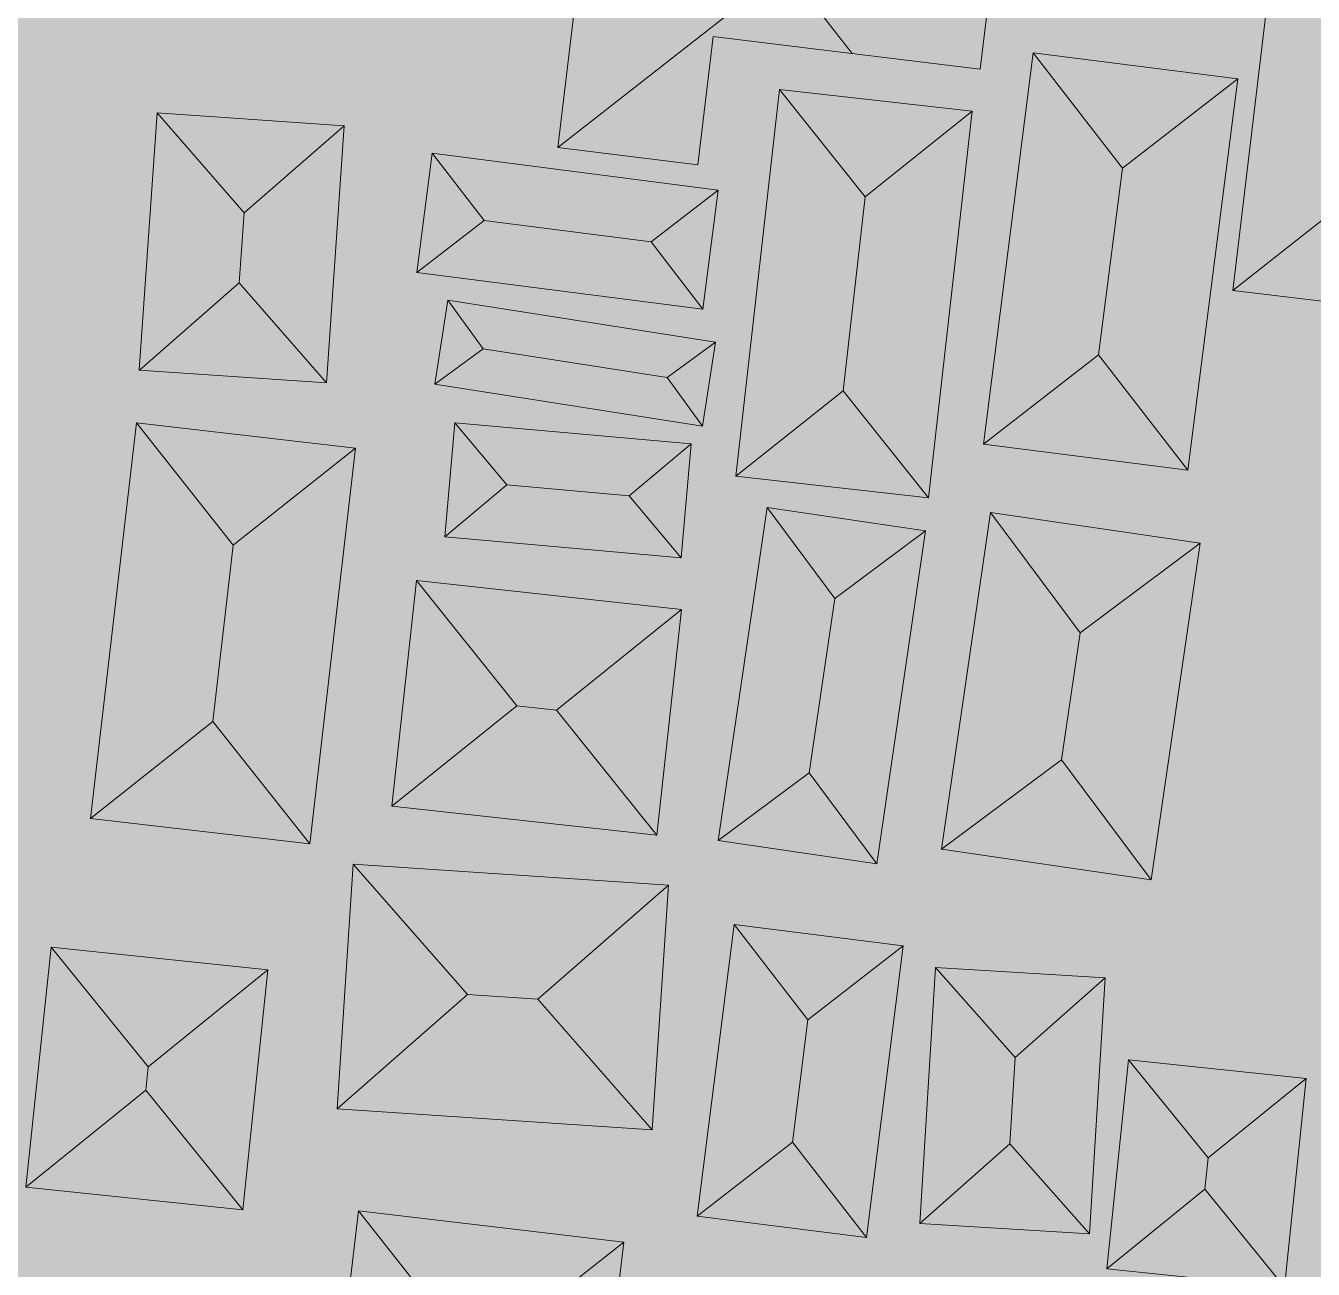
# Model space of a CAD drawing. Header units: metres. Extents: x 305909 to 307171, y 9156037 to 9156671.
# Drawn here: x 306448.5 to 306500.4, y 9156451.4 to 9156501.5 of the extents above; entities that cross this region are included whole.
import ezdxf

# ---------------------------------------------------------------- set-up
doc = ezdxf.new("R2010")
doc.units = ezdxf.units.M
doc.layers.add('B-BANGUNAN_PERMUKIMAN', color=7, linetype='Continuous', lineweight=13, true_color=0xf0cd8c)
doc.layers.add('B-BAYANGAN', color=7, linetype='Continuous', lineweight=0, true_color=0x76786c)
doc.layers.add('G-PERKERASAN', color=7, linetype='Continuous')

msp = doc.modelspace()

# ---------------------------------------------------------------- hatches: boundary and pattern name
at = {"layer": 'B-BANGUNAN_PERMUKIMAN', "true_color": 0xe89064}
h = msp.add_hatch(color=33, dxfattribs=at)
h.dxf.hatch_style = 1
h.paths.add_polyline_path([(306479.75, 9156509.103), (306479.108, 9156503.836), (306469.906, 9156496.632), (306470.535, 9156501.795), (306472.546, 9156518.305), (306479.75, 9156509.103)])
at = {"layer": 'B-BANGUNAN_PERMUKIMAN', "true_color": 0xb5714e}
h = msp.add_hatch(color=35, dxfattribs=at)
h.dxf.hatch_style = 1
h.paths.add_polyline_path([(306486.941, 9156499.797), (306481.778, 9156500.425), (306479.108, 9156503.836), (306479.75, 9156509.103), (306486.774, 9156514.602), (306488.715, 9156514.366), (306486.941, 9156499.797)])
at = {"layer": 'B-BANGUNAN_PERMUKIMAN', "true_color": 0xee9467}
h = msp.add_hatch(color=21, dxfattribs=at)
h.dxf.hatch_style = 1
h.paths.add_polyline_path([(306499.026, 9156506.856), (306502.687, 9156502.204), (306501.773, 9156494.536), (306497.121, 9156490.875), (306499.026, 9156506.856)])
at = {"layer": 'B-BANGUNAN_PERMUKIMAN', "true_color": 0xbc7551}
h = msp.add_hatch(color=23, dxfattribs=at)
h.dxf.hatch_style = 1
h.paths.add_polyline_path([(306479.108, 9156503.836), (306481.778, 9156500.425), (306479.984, 9156500.644), (306476.179, 9156501.107), (306475.55, 9156495.944), (306469.906, 9156496.632), (306469.906, 9156496.632), (306479.108, 9156503.836)])
at = {"layer": 'B-BANGUNAN_PERMUKIMAN', "true_color": 0xee9467}
h = msp.add_hatch(color=21, dxfattribs=at)
h.dxf.hatch_style = 1
h.paths.add_polyline_path([(306492.673, 9156495.808), (306491.713, 9156488.279), (306487.067, 9156484.684), (306487.067, 9156484.684), (306489.078, 9156500.453), (306492.673, 9156495.808)])
at = {"layer": 'B-BANGUNAN_PERMUKIMAN', "true_color": 0xe89065}
h = msp.add_hatch(color=33, dxfattribs=at)
h.dxf.hatch_style = 1
h.paths.add_polyline_path([(306497.318, 9156499.402), (306492.673, 9156495.808), (306489.078, 9156500.453), (306497.318, 9156499.402)])
at = {"layer": 'B-BANGUNAN_PERMUKIMAN', "true_color": 0xb97350}
h = msp.add_hatch(color=23, dxfattribs=at)
h.dxf.hatch_style = 1
h.paths.add_polyline_path([(306495.307, 9156483.633), (306491.713, 9156488.279), (306492.673, 9156495.808), (306497.318, 9156499.402), (306495.307, 9156483.633)])
at = {"layer": 'B-BANGUNAN_PERMUKIMAN', "true_color": 0xee9467}
h = msp.add_hatch(color=21, dxfattribs=at)
h.dxf.hatch_style = 1
h.paths.add_polyline_path([(306478.85, 9156498.974), (306482.296, 9156494.653), (306481.414, 9156486.833), (306477.092, 9156483.388), (306478.85, 9156498.974)])
at = {"layer": 'B-BANGUNAN_PERMUKIMAN', "true_color": 0xe99165}
h = msp.add_hatch(color=33, dxfattribs=at)
h.dxf.hatch_style = 1
h.paths.add_polyline_path([(306484.32, 9156498.358), (306486.617, 9156498.098), (306486.617, 9156498.098), (306482.296, 9156494.653), (306478.85, 9156498.974), (306484.32, 9156498.358)])
at = {"layer": 'B-BANGUNAN_PERMUKIMAN', "true_color": 0xed9367}
h = msp.add_hatch(color=21, dxfattribs=at)
h.dxf.hatch_style = 1
h.paths.add_polyline_path([(306453.755, 9156498.028), (306453.755, 9156498.028), (306457.265, 9156493.998), (306457.071, 9156491.176), (306453.041, 9156487.666), (306453.755, 9156498.028)])
at = {"layer": 'B-BANGUNAN_PERMUKIMAN', "true_color": 0xea9165}
h = msp.add_hatch(color=33, dxfattribs=at)
h.dxf.hatch_style = 1
h.paths.add_polyline_path([(306457.265, 9156493.998), (306453.755, 9156498.028), (306461.295, 9156497.509), (306457.265, 9156493.998)])
at = {"layer": 'B-BANGUNAN_PERMUKIMAN', "true_color": 0xb97350}
h = msp.add_hatch(color=23, dxfattribs=at)
h.dxf.hatch_style = 1
h.paths.add_polyline_path([(306481.414, 9156486.833), (306482.296, 9156494.653), (306486.617, 9156498.098), (306484.859, 9156482.512), (306481.414, 9156486.833)])
at = {"layer": 'B-BANGUNAN_PERMUKIMAN', "true_color": 0xba7450}
h = msp.add_hatch(color=23, dxfattribs=at)
h.dxf.hatch_style = 1
h.paths.add_polyline_path([(306457.071, 9156491.176), (306457.265, 9156493.998), (306461.295, 9156497.509), (306460.581, 9156487.146), (306457.071, 9156491.176)])
at = {"layer": 'B-BANGUNAN_PERMUKIMAN', "true_color": 0xee9467}
h = msp.add_hatch(color=21, dxfattribs=at)
h.dxf.hatch_style = 1
h.paths.add_polyline_path([(306464.842, 9156496.405), (306464.842, 9156496.405), (306466.935, 9156493.695), (306464.225, 9156491.602), (306464.842, 9156496.405)])
at = {"layer": 'B-BANGUNAN_PERMUKIMAN', "true_color": 0xe89064}
h = msp.add_hatch(color=33, dxfattribs=at)
h.dxf.hatch_style = 1
h.paths.add_polyline_path([(306476.378, 9156494.923), (306476.378, 9156494.923), (306473.668, 9156492.83), (306466.935, 9156493.695), (306464.842, 9156496.405), (306474.616, 9156495.15), (306476.378, 9156494.923)])
at = {"layer": 'B-BANGUNAN_PERMUKIMAN', "true_color": 0xb97350}
h = msp.add_hatch(color=23, dxfattribs=at)
h.dxf.hatch_style = 1
h.paths.add_polyline_path([(306473.668, 9156492.83), (306476.378, 9156494.923), (306475.761, 9156490.121), (306473.668, 9156492.83)])
at = {"layer": 'B-BANGUNAN_PERMUKIMAN', "true_color": 0xbf7652}
h = msp.add_hatch(color=23, dxfattribs=at)
h.dxf.hatch_style = 1
h.paths.add_polyline_path([(306501.773, 9156494.536), (306505.434, 9156489.884), (306497.121, 9156490.875), (306501.773, 9156494.536)])
at = {"layer": 'B-BANGUNAN_PERMUKIMAN', "true_color": 0xbf7753}
h = msp.add_hatch(color=23, dxfattribs=at)
h.dxf.hatch_style = 1
h.paths.add_polyline_path([(306464.225, 9156491.602), (306466.935, 9156493.695), (306473.668, 9156492.83), (306475.761, 9156490.121), (306464.225, 9156491.602)])
at = {"layer": 'B-BANGUNAN_PERMUKIMAN', "true_color": 0xbd7652}
h = msp.add_hatch(color=23, dxfattribs=at)
h.dxf.hatch_style = 1
h.paths.add_polyline_path([(306457.071, 9156491.176), (306460.581, 9156487.146), (306460.581, 9156487.146), (306453.041, 9156487.666), (306457.071, 9156491.176)])
at = {"layer": 'B-BANGUNAN_PERMUKIMAN', "true_color": 0xef9567}
h = msp.add_hatch(color=21, dxfattribs=at)
h.dxf.hatch_style = 1
h.paths.add_polyline_path([(306465.478, 9156490.478), (306465.478, 9156490.478), (306466.901, 9156488.526), (306464.947, 9156487.102), (306465.478, 9156490.478)])
at = {"layer": 'B-BANGUNAN_PERMUKIMAN', "true_color": 0xe79064}
h = msp.add_hatch(color=33, dxfattribs=at)
h.dxf.hatch_style = 1
h.paths.add_polyline_path([(306474.319, 9156487.362), (306466.901, 9156488.526), (306465.478, 9156490.478), (306476.272, 9156488.785), (306474.319, 9156487.362)])
at = {"layer": 'B-BANGUNAN_PERMUKIMAN', "true_color": 0xb87250}
h = msp.add_hatch(color=35, dxfattribs=at)
h.dxf.hatch_style = 1
h.paths.add_polyline_path([(306474.319, 9156487.362), (306476.272, 9156488.785), (306475.742, 9156485.41), (306474.319, 9156487.362)])
at = {"layer": 'B-BANGUNAN_PERMUKIMAN', "true_color": 0xc07753}
h = msp.add_hatch(color=23, dxfattribs=at)
h.dxf.hatch_style = 1
h.paths.add_polyline_path([(306464.947, 9156487.102), (306466.901, 9156488.526), (306474.319, 9156487.362), (306475.742, 9156485.41), (306475.742, 9156485.409), (306464.947, 9156487.102)])
at = {"layer": 'B-BANGUNAN_PERMUKIMAN', "true_color": 0xbf7752}
h = msp.add_hatch(color=23, dxfattribs=at)
h.dxf.hatch_style = 1
h.paths.add_polyline_path([(306491.713, 9156488.279), (306495.307, 9156483.633), (306487.067, 9156484.684), (306491.713, 9156488.279)])
at = {"layer": 'B-BANGUNAN_PERMUKIMAN', "true_color": 0xbe7652}
h = msp.add_hatch(color=23, dxfattribs=at)
h.dxf.hatch_style = 1
h.paths.add_polyline_path([(306481.414, 9156486.833), (306484.859, 9156482.512), (306477.092, 9156483.388), (306481.414, 9156486.833)])
at = {"layer": 'B-BANGUNAN_PERMUKIMAN', "true_color": 0xee9467}
h = msp.add_hatch(color=21, dxfattribs=at)
h.dxf.hatch_style = 1
h.paths.add_polyline_path([(306452.92, 9156485.539), (306456.828, 9156480.606), (306456.004, 9156473.499), (306451.072, 9156469.591), (306451.072, 9156469.591), (306452.92, 9156485.539)])
at = {"layer": 'B-BANGUNAN_PERMUKIMAN', "true_color": 0xe99165}
h = msp.add_hatch(color=33, dxfattribs=at)
h.dxf.hatch_style = 1
h.paths.add_polyline_path([(306461.76, 9156484.514), (306461.76, 9156484.513), (306456.828, 9156480.606), (306452.92, 9156485.539), (306461.76, 9156484.514)])
at = {"layer": 'B-BANGUNAN_PERMUKIMAN', "true_color": 0xee9467}
h = msp.add_hatch(color=21, dxfattribs=at)
h.dxf.hatch_style = 1
h.paths.add_polyline_path([(306467.86, 9156483.037), (306465.355, 9156480.941), (306465.764, 9156485.542), (306467.86, 9156483.037)])
at = {"layer": 'B-BANGUNAN_PERMUKIMAN', "true_color": 0xe99165}
h = msp.add_hatch(color=33, dxfattribs=at)
h.dxf.hatch_style = 1
h.paths.add_polyline_path([(306475.289, 9156484.696), (306472.784, 9156482.6), (306467.86, 9156483.037), (306465.764, 9156485.542), (306465.764, 9156485.543), (306475.289, 9156484.696)])
at = {"layer": 'B-BANGUNAN_PERMUKIMAN', "true_color": 0xb97350}
h = msp.add_hatch(color=23, dxfattribs=at)
h.dxf.hatch_style = 1
h.paths.add_polyline_path([(306472.784, 9156482.6), (306475.289, 9156484.696), (306474.88, 9156480.095), (306472.784, 9156482.6)])
h = msp.add_hatch(color=23, dxfattribs=at)
h.dxf.hatch_style = 1
h.paths.add_polyline_path([(306456.004, 9156473.499), (306456.828, 9156480.606), (306461.76, 9156484.513), (306459.912, 9156468.566), (306456.004, 9156473.499)])
at = {"layer": 'B-BANGUNAN_PERMUKIMAN', "true_color": 0xbe7652}
h = msp.add_hatch(color=23, dxfattribs=at)
h.dxf.hatch_style = 1
h.paths.add_polyline_path([(306467.86, 9156483.037), (306472.784, 9156482.6), (306474.88, 9156480.095), (306465.355, 9156480.941), (306465.355, 9156480.941), (306467.86, 9156483.037)])
at = {"layer": 'B-BANGUNAN_PERMUKIMAN', "true_color": 0xef9467}
h = msp.add_hatch(color=21, dxfattribs=at)
h.dxf.hatch_style = 1
h.paths.add_polyline_path([(306478.349, 9156482.13), (306481.075, 9156478.466), (306480.042, 9156471.429), (306476.378, 9156468.703), (306478.349, 9156482.13)])
at = {"layer": 'B-BANGUNAN_PERMUKIMAN', "true_color": 0xe89064}
h = msp.add_hatch(color=33, dxfattribs=at)
h.dxf.hatch_style = 1
h.paths.add_polyline_path([(306481.075, 9156478.466), (306478.349, 9156482.13), (306484.738, 9156481.192), (306481.075, 9156478.466)])
at = {"layer": 'B-BANGUNAN_PERMUKIMAN', "true_color": 0xef9467}
h = msp.add_hatch(color=21, dxfattribs=at)
h.dxf.hatch_style = 1
h.paths.add_polyline_path([(306487.358, 9156481.926), (306490.966, 9156477.082), (306490.218, 9156471.961), (306485.374, 9156468.353), (306487.358, 9156481.926)])
at = {"layer": 'B-BANGUNAN_PERMUKIMAN', "true_color": 0xe89064}
h = msp.add_hatch(color=33, dxfattribs=at)
h.dxf.hatch_style = 1
h.paths.add_polyline_path([(306490.966, 9156477.082), (306487.358, 9156481.926), (306495.81, 9156480.69), (306495.81, 9156480.69), (306490.966, 9156477.082)])
at = {"layer": 'B-BANGUNAN_PERMUKIMAN', "true_color": 0xb87350}
h = msp.add_hatch(color=35, dxfattribs=at)
h.dxf.hatch_style = 1
h.paths.add_polyline_path([(306480.042, 9156471.429), (306481.075, 9156478.466), (306484.738, 9156481.192), (306484.739, 9156481.192), (306482.768, 9156467.765), (306480.042, 9156471.429)])
h = msp.add_hatch(color=35, dxfattribs=at)
h.dxf.hatch_style = 1
h.paths.add_polyline_path([(306490.218, 9156471.961), (306490.966, 9156477.082), (306495.81, 9156480.69), (306493.825, 9156467.117), (306490.218, 9156471.961)])
at = {"layer": 'B-BANGUNAN_PERMUKIMAN', "true_color": 0xee9467}
h = msp.add_hatch(color=21, dxfattribs=at)
h.dxf.hatch_style = 1
h.paths.add_polyline_path([(306468.26, 9156474.137), (306463.216, 9156470.083), (306464.207, 9156479.181), (306468.26, 9156474.137)])
at = {"layer": 'B-BANGUNAN_PERMUKIMAN', "true_color": 0xe99165}
h = msp.add_hatch(color=33, dxfattribs=at)
h.dxf.hatch_style = 1
h.paths.add_polyline_path([(306469.852, 9156473.963), (306468.26, 9156474.137), (306464.207, 9156479.181), (306464.207, 9156479.181), (306474.896, 9156478.016), (306469.852, 9156473.963)])
at = {"layer": 'B-BANGUNAN_PERMUKIMAN', "true_color": 0xb97350}
h = msp.add_hatch(color=23, dxfattribs=at)
h.dxf.hatch_style = 1
h.paths.add_polyline_path([(306473.905, 9156468.919), (306469.852, 9156473.963), (306474.896, 9156478.016), (306473.905, 9156468.919)])
at = {"layer": 'B-BANGUNAN_PERMUKIMAN', "true_color": 0xbe7652}
h = msp.add_hatch(color=23, dxfattribs=at)
h.dxf.hatch_style = 1
h.paths.add_polyline_path([(306463.216, 9156470.083), (306468.26, 9156474.137), (306469.852, 9156473.963), (306473.905, 9156468.919), (306463.216, 9156470.083)])
h = msp.add_hatch(color=23, dxfattribs=at)
h.dxf.hatch_style = 1
h.paths.add_polyline_path([(306456.004, 9156473.499), (306459.912, 9156468.566), (306451.072, 9156469.591), (306456.004, 9156473.499)])
at = {"layer": 'B-BANGUNAN_PERMUKIMAN', "true_color": 0xbf7753}
h = msp.add_hatch(color=23, dxfattribs=at)
h.dxf.hatch_style = 1
h.paths.add_polyline_path([(306485.374, 9156468.353), (306490.218, 9156471.961), (306493.825, 9156467.117), (306493.825, 9156467.117), (306485.374, 9156468.353)])
h = msp.add_hatch(color=23, dxfattribs=at)
h.dxf.hatch_style = 1
h.paths.add_polyline_path([(306476.378, 9156468.703), (306480.042, 9156471.429), (306482.768, 9156467.765), (306482.768, 9156467.765), (306476.378, 9156468.703)])
at = {"layer": 'B-BANGUNAN_PERMUKIMAN', "true_color": 0xed9367}
h = msp.add_hatch(color=21, dxfattribs=at)
h.dxf.hatch_style = 1
h.paths.add_polyline_path([(306466.266, 9156462.494), (306461.01, 9156457.895), (306461.667, 9156467.751), (306466.266, 9156462.494)])
at = {"layer": 'B-BANGUNAN_PERMUKIMAN', "true_color": 0xea9165}
h = msp.add_hatch(color=33, dxfattribs=at)
h.dxf.hatch_style = 1
h.paths.add_polyline_path([(306474.367, 9156466.904), (306469.111, 9156462.305), (306466.266, 9156462.494), (306461.667, 9156467.751), (306474.367, 9156466.904)])
at = {"layer": 'B-BANGUNAN_PERMUKIMAN', "true_color": 0xba7450}
h = msp.add_hatch(color=23, dxfattribs=at)
h.dxf.hatch_style = 1
h.paths.add_polyline_path([(306473.71, 9156457.049), (306473.709, 9156457.049), (306469.111, 9156462.305), (306474.367, 9156466.904), (306473.71, 9156457.049)])
at = {"layer": 'B-BANGUNAN_PERMUKIMAN', "true_color": 0xee9467}
h = msp.add_hatch(color=21, dxfattribs=at)
h.dxf.hatch_style = 1
h.paths.add_polyline_path([(306477.013, 9156465.316), (306477.013, 9156465.316), (306479.995, 9156461.474), (306479.374, 9156456.551), (306475.531, 9156453.569), (306477.013, 9156465.316)])
at = {"layer": 'B-BANGUNAN_PERMUKIMAN', "true_color": 0xe89065}
h = msp.add_hatch(color=33, dxfattribs=at)
h.dxf.hatch_style = 1
h.paths.add_polyline_path([(306479.995, 9156461.474), (306477.013, 9156465.316), (306483.837, 9156464.456), (306483.837, 9156464.455), (306479.995, 9156461.474)])
at = {"layer": 'B-BANGUNAN_PERMUKIMAN', "true_color": 0xee9467}
h = msp.add_hatch(color=21, dxfattribs=at)
h.dxf.hatch_style = 1
h.paths.add_polyline_path([(306449.484, 9156464.406), (306453.395, 9156459.579), (306453.298, 9156458.649), (306448.471, 9156454.738), (306448.471, 9156454.738), (306449.484, 9156464.406)])
at = {"layer": 'B-BANGUNAN_PERMUKIMAN', "true_color": 0xe99165}
h = msp.add_hatch(color=33, dxfattribs=at)
h.dxf.hatch_style = 1
h.paths.add_polyline_path([(306453.395, 9156459.579), (306449.484, 9156464.406), (306458.222, 9156463.49), (306458.222, 9156463.49), (306453.395, 9156459.579)])
at = {"layer": 'B-BANGUNAN_PERMUKIMAN', "true_color": 0xb97350}
h = msp.add_hatch(color=23, dxfattribs=at)
h.dxf.hatch_style = 1
h.paths.add_polyline_path([(306479.374, 9156456.551), (306479.995, 9156461.474), (306483.837, 9156464.455), (306482.355, 9156452.709), (306479.374, 9156456.551)])
h = msp.add_hatch(color=23, dxfattribs=at)
h.dxf.hatch_style = 1
h.paths.add_polyline_path([(306453.298, 9156458.649), (306453.395, 9156459.579), (306458.222, 9156463.49), (306457.21, 9156453.822), (306453.298, 9156458.649)])
at = {"layer": 'B-BANGUNAN_PERMUKIMAN', "true_color": 0xed9367}
h = msp.add_hatch(color=21, dxfattribs=at)
h.dxf.hatch_style = 1
h.paths.add_polyline_path([(306485.136, 9156463.59), (306485.136, 9156463.59), (306488.345, 9156459.96), (306488.131, 9156456.481), (306484.501, 9156453.271), (306484.5, 9156453.271), (306485.136, 9156463.59)])
at = {"layer": 'B-BANGUNAN_PERMUKIMAN', "true_color": 0xea9165}
h = msp.add_hatch(color=33, dxfattribs=at)
h.dxf.hatch_style = 1
h.paths.add_polyline_path([(306491.975, 9156463.169), (306491.975, 9156463.169), (306488.345, 9156459.96), (306485.136, 9156463.59), (306487.763, 9156463.428), (306491.975, 9156463.169)])
at = {"layer": 'B-BANGUNAN_PERMUKIMAN', "true_color": 0xba7450}
h = msp.add_hatch(color=23, dxfattribs=at)
h.dxf.hatch_style = 1
h.paths.add_polyline_path([(306488.131, 9156456.481), (306488.345, 9156459.96), (306491.975, 9156463.169), (306491.34, 9156452.85), (306488.131, 9156456.481)])
at = {"layer": 'B-BANGUNAN_PERMUKIMAN', "true_color": 0xbd7652}
h = msp.add_hatch(color=23, dxfattribs=at)
h.dxf.hatch_style = 1
h.paths.add_polyline_path([(306466.266, 9156462.494), (306469.111, 9156462.305), (306473.709, 9156457.049), (306461.01, 9156457.895), (306466.266, 9156462.494)])
at = {"layer": 'B-BANGUNAN_PERMUKIMAN', "true_color": 0xee9467}
h = msp.add_hatch(color=21, dxfattribs=at)
h.dxf.hatch_style = 1
h.paths.add_polyline_path([(306492.915, 9156459.859), (306496.122, 9156455.91), (306495.991, 9156454.653), (306492.042, 9156451.446), (306492.042, 9156451.446), (306492.915, 9156459.859)])
at = {"layer": 'B-BANGUNAN_PERMUKIMAN', "true_color": 0xe99165}
h = msp.add_hatch(color=33, dxfattribs=at)
h.dxf.hatch_style = 1
h.paths.add_polyline_path([(306496.122, 9156455.91), (306492.915, 9156459.859), (306500.072, 9156459.117), (306496.122, 9156455.91)])
at = {"layer": 'B-BANGUNAN_PERMUKIMAN', "true_color": 0xb97350}
h = msp.add_hatch(color=23, dxfattribs=at)
h.dxf.hatch_style = 1
h.paths.add_polyline_path([(306499.198, 9156450.703), (306495.991, 9156454.653), (306496.122, 9156455.91), (306500.072, 9156459.117), (306499.198, 9156450.703)])
at = {"layer": 'B-BANGUNAN_PERMUKIMAN', "true_color": 0xbe7652}
h = msp.add_hatch(color=23, dxfattribs=at)
h.dxf.hatch_style = 1
h.paths.add_polyline_path([(306453.298, 9156458.649), (306457.21, 9156453.822), (306448.471, 9156454.738), (306453.298, 9156458.649)])
at = {"layer": 'B-BANGUNAN_PERMUKIMAN', "true_color": 0xbf7752}
h = msp.add_hatch(color=23, dxfattribs=at)
h.dxf.hatch_style = 1
h.paths.add_polyline_path([(306475.531, 9156453.569), (306479.374, 9156456.551), (306482.355, 9156452.709), (306482.355, 9156452.708), (306475.531, 9156453.569)])
at = {"layer": 'B-BANGUNAN_PERMUKIMAN', "true_color": 0xbd7652}
h = msp.add_hatch(color=23, dxfattribs=at)
h.dxf.hatch_style = 1
h.paths.add_polyline_path([(306488.131, 9156456.481), (306491.34, 9156452.85), (306484.501, 9156453.271), (306488.131, 9156456.481)])
at = {"layer": 'B-BANGUNAN_PERMUKIMAN', "true_color": 0xbe7652}
h = msp.add_hatch(color=23, dxfattribs=at)
h.dxf.hatch_style = 1
h.paths.add_polyline_path([(306495.991, 9156454.653), (306499.198, 9156450.703), (306492.042, 9156451.446), (306495.991, 9156454.653)])
at = {"layer": 'B-BANGUNAN_PERMUKIMAN', "true_color": 0xee9467}
h = msp.add_hatch(color=21, dxfattribs=at)
h.dxf.hatch_style = 1
h.paths.add_polyline_path([(306465.799, 9156448.803), (306460.822, 9156444.883), (306461.879, 9156453.781), (306465.799, 9156448.803)])
at = {"layer": 'B-BANGUNAN_PERMUKIMAN', "true_color": 0xe89165}
h = msp.add_hatch(color=33, dxfattribs=at)
h.dxf.hatch_style = 1
h.paths.add_polyline_path([(306467.59, 9156448.59), (306465.799, 9156448.803), (306461.879, 9156453.781), (306472.568, 9156452.511), (306467.59, 9156448.59)])
at = {"layer": 'B-BANGUNAN_PERMUKIMAN', "true_color": 0xb97350}
h = msp.add_hatch(color=23, dxfattribs=at)
h.dxf.hatch_style = 1
h.paths.add_polyline_path([(306471.511, 9156443.613), (306467.59, 9156448.59), (306472.568, 9156452.511), (306472.568, 9156452.511), (306471.511, 9156443.613)])
at = {"layer": 'B-BAYANGAN', "true_color": 0x76786c}
h = msp.add_hatch(color=8, dxfattribs=at)
h.dxf.hatch_style = 1
h.paths.add_polyline_path([(306489.465, 9156513.616), (306487.691, 9156499.047), (306480.734, 9156499.894), (306476.929, 9156500.357), (306476.3, 9156495.194), (306470.656, 9156495.882), (306471.285, 9156501.045), (306473.296, 9156517.555), (306482.745, 9156516.404), (306482.509, 9156514.463), (306489.465, 9156513.616)])
h = msp.add_hatch(color=8, dxfattribs=at)
h.dxf.hatch_style = 1
h.paths.add_polyline_path([(306508.09, 9156505.115), (306506.185, 9156489.134), (306497.871, 9156490.125), (306499.776, 9156506.106), (306508.09, 9156505.115)])
h = msp.add_hatch(color=8, dxfattribs=at)
h.dxf.hatch_style = 1
h.paths.add_polyline_path([(306498.068, 9156498.652), (306496.057, 9156482.883), (306487.817, 9156483.934), (306489.828, 9156499.703), (306498.068, 9156498.652)])
h = msp.add_hatch(color=8, dxfattribs=at)
h.dxf.hatch_style = 1
h.paths.add_polyline_path([(306487.367, 9156497.348), (306485.609, 9156481.762), (306477.842, 9156482.638), (306479.6, 9156498.225), (306487.367, 9156497.348)])
h = msp.add_hatch(color=8, dxfattribs=at)
h.dxf.hatch_style = 1
h.paths.add_polyline_path([(306462.045, 9156496.759), (306461.331, 9156486.396), (306453.79, 9156486.916), (306454.505, 9156497.279), (306462.045, 9156496.759)])
h = msp.add_hatch(color=8, dxfattribs=at)
h.dxf.hatch_style = 1
h.paths.add_polyline_path([(306477.128, 9156494.173), (306476.511, 9156489.371), (306464.975, 9156490.852), (306465.592, 9156495.655), (306477.128, 9156494.173)])
h = msp.add_hatch(color=8, dxfattribs=at)
h.dxf.hatch_style = 1
h.paths.add_polyline_path([(306449.202, 9156493.157), (306448.461, 9156482.15), (306442.793, 9156482.532), (306443.534, 9156493.538), (306449.202, 9156493.157)])
h = msp.add_hatch(color=8, dxfattribs=at)
h.dxf.hatch_style = 1
h.paths.add_polyline_path([(306477.022, 9156488.035), (306476.492, 9156484.659), (306465.697, 9156486.352), (306466.227, 9156489.728), (306477.022, 9156488.035)])
h = msp.add_hatch(color=8, dxfattribs=at)
h.dxf.hatch_style = 1
h.paths.add_polyline_path([(306462.51, 9156483.764), (306460.662, 9156467.816), (306451.821, 9156468.841), (306453.67, 9156484.789), (306462.51, 9156483.764)])
h = msp.add_hatch(color=8, dxfattribs=at)
h.dxf.hatch_style = 1
h.paths.add_polyline_path([(306476.039, 9156483.946), (306475.63, 9156479.345), (306466.105, 9156480.191), (306466.514, 9156484.793), (306476.039, 9156483.946)])
h = msp.add_hatch(color=8, dxfattribs=at)
h.dxf.hatch_style = 1
h.paths.add_polyline_path([(306485.489, 9156480.442), (306483.518, 9156467.015), (306477.128, 9156467.953), (306479.099, 9156481.38), (306485.489, 9156480.442)])
h = msp.add_hatch(color=8, dxfattribs=at)
h.dxf.hatch_style = 1
h.paths.add_polyline_path([(306496.56, 9156479.94), (306494.575, 9156466.367), (306486.124, 9156467.603), (306488.108, 9156481.176), (306496.56, 9156479.94)])
h = msp.add_hatch(color=8, dxfattribs=at)
h.dxf.hatch_style = 1
h.paths.add_polyline_path([(306475.646, 9156477.266), (306474.655, 9156468.169), (306463.966, 9156469.333), (306464.957, 9156478.431), (306475.646, 9156477.266)])
h = msp.add_hatch(color=8, dxfattribs=at)
h.dxf.hatch_style = 1
h.paths.add_polyline_path([(306475.117, 9156466.154), (306474.46, 9156456.299), (306461.76, 9156457.145), (306462.417, 9156467.001), (306475.117, 9156466.154)])
h = msp.add_hatch(color=8, dxfattribs=at)
h.dxf.hatch_style = 1
h.paths.add_polyline_path([(306484.587, 9156463.706), (306483.105, 9156451.958), (306476.281, 9156452.819), (306477.763, 9156464.567), (306484.587, 9156463.706)])
h = msp.add_hatch(color=8, dxfattribs=at)
h.dxf.hatch_style = 1
h.paths.add_polyline_path([(306458.972, 9156462.74), (306457.96, 9156453.072), (306449.221, 9156453.988), (306450.234, 9156463.656), (306458.972, 9156462.74)])
h = msp.add_hatch(color=8, dxfattribs=at)
h.dxf.hatch_style = 1
h.paths.add_polyline_path([(306492.725, 9156462.419), (306492.09, 9156452.1), (306485.25, 9156452.521), (306485.885, 9156462.84), (306492.725, 9156462.419)])
h = msp.add_hatch(color=8, dxfattribs=at)
h.dxf.hatch_style = 1
h.paths.add_polyline_path([(306500.822, 9156458.367), (306499.948, 9156449.953), (306492.791, 9156450.696), (306493.664, 9156459.109), (306500.822, 9156458.367)])
h = msp.add_hatch(color=8, dxfattribs=at)
h.dxf.hatch_style = 1
h.paths.add_polyline_path([(306473.318, 9156451.761), (306472.261, 9156442.863), (306461.571, 9156444.133), (306462.629, 9156453.031), (306473.318, 9156451.761)])
at = {"layer": 'G-PERKERASAN', "true_color": 0xe0ded9}
h = msp.add_hatch(color=254, dxfattribs=at)
h.dxf.hatch_style = 1
h.paths.add_polyline_path([(306490.891, 9156113.339), (306423.331, 9156121.005), (306333.538, 9156153.468), (306256.179, 9156192.148), (306187.799, 9156246.714), (306159.615, 9156278.263), (306141.521, 9156298.517), (306095.934, 9156355.156), (306061.399, 9156428.371), (306059.148, 9156434.53), (306148.271, 9156429.794), (306176.037, 9156423.566), (306176.556, 9156407.217), (306190.899, 9156401.744), (306216, 9156392.167), (306214.889, 9156381.57), (306213.145, 9156364.919), (306222.697, 9156364.48), (306235.721, 9156363.881), (306237.278, 9156384.641), (306252.329, 9156383.603), (306255.703, 9156410.591), (306262.529, 9156410.022), (306265.045, 9156409.812), (306263.228, 9156389.572), (306278.279, 9156387.236), (306277.389, 9156377.004), (306277.241, 9156375.299), (306288.399, 9156374.261), (306289.59, 9156385.71), (306291.773, 9156406.698), (306306.045, 9156404.882), (306304.229, 9156386.717), (306333.608, 9156380.915), (306333.662, 9156381.234), (306337.441, 9156403.768), (306347.566, 9156464.144), (306314.273, 9156469.955), (306297.277, 9156471.802), (306305.21, 9156522.666), (306276.314, 9156526.951), (306271.414, 9156483.995), (306194.932, 9156492.493), (306197.888, 9156513.183), (306117.341, 9156521.312), (306107.735, 9156482.886), (306039.428, 9156488.501), (306035.152, 9156500.205), (306008.214, 9156577.564), (306165.696, 9156567.29), (306291.75, 9156555.548), (306369.455, 9156545.532), (306490.891, 9156525.396), (306490.891, 9156230.233), (306472.743, 9156232.048), (306466.174, 9156213.241), (306445.179, 9156193.233), (306439.076, 9156185.097), (306447.728, 9156157.385), (306449.353, 9156134.04), (306490.891, 9156130.788), (306490.891, 9156113.339)])
h = msp.add_hatch(color=254, dxfattribs=at)
h.dxf.hatch_style = 1
h.paths.add_polyline_path([(306927.367, 9156200.899), (306914.425, 9156199.401), (306871.946, 9156198.019), (306868.838, 9156144.144), (306843.973, 9156139.654), (306613.966, 9156113.407), (306520.721, 9156109.954), (306490.891, 9156113.339), (306490.891, 9156130.788), (306527.331, 9156127.935), (306527.76, 9156145.94), (306529.801, 9156231.677), (306512.264, 9156228.096), (306490.891, 9156230.233), (306490.891, 9156525.396), (306504.834, 9156523.084), (306572.178, 9156510.306), (306677.166, 9156490.276), (306781.809, 9156471.972), (306833.432, 9156467.309), (306884.355, 9156462.71), (306888.869, 9156462.302), (306927.367, 9156458.335), (306927.367, 9156401.733), (306880.738, 9156410.367), (306872.191, 9156289.958), (306880.063, 9156289.504), (306887.261, 9156399.075), (306927.367, 9156393.311), (306927.367, 9156281.994), (306926.264, 9156282.067), (306926.137, 9156271.641), (306927.367, 9156271.571), (306927.367, 9156261.486), (306927.056, 9156261.509), (306925.118, 9156229.109), (306925.062, 9156229.112), (306925.027, 9156228.301), (306925.75, 9156228.324), (306927.367, 9156240.415), (306927.367, 9156209.547), (306891.749, 9156208.374), (306886.184, 9156208.191), (306882.096, 9156208.056), (306881.637, 9156222), (306879.908, 9156222), (306879.787, 9156200), (306885.632, 9156200.303), (306885.601, 9156199.857), (306906.625, 9156201.392), (306908.7, 9156201.5), (306927.367, 9156203.76), (306927.367, 9156200.899)])

# ---------------------------------------------------------------- linework, layer by layer
at = {"layer": 'B-BANGUNAN_PERMUKIMAN', "color": 27, "lineweight": 9, "true_color": 0x744832}
for p, q in [((306469.906, 9156496.632), (306479.108, 9156503.836)), ((306481.778, 9156500.425), (306479.108, 9156503.836)), ((306489.078, 9156500.453), (306492.673, 9156495.808)), ((306497.318, 9156499.402), (306492.673, 9156495.808)), ((306478.85, 9156498.974), (306482.296, 9156494.653)), ((306453.755, 9156498.028), (306457.265, 9156493.998)), ((306486.617, 9156498.098), (306482.296, 9156494.653)), ((306461.295, 9156497.509), (306457.265, 9156493.998)), ((306464.842, 9156496.405), (306466.935, 9156493.695)), ((306491.713, 9156488.279), (306492.673, 9156495.808)), ((306476.378, 9156494.923), (306473.668, 9156492.83)), ((306481.414, 9156486.833), (306482.296, 9156494.653)), ((306497.121, 9156490.875), (306501.773, 9156494.536)), ((306457.071, 9156491.176), (306457.265, 9156493.998)), ((306464.225, 9156491.602), (306466.935, 9156493.695)), ((306473.668, 9156492.83), (306466.935, 9156493.695)), ((306475.761, 9156490.121), (306473.668, 9156492.83)), ((306453.041, 9156487.666), (306457.071, 9156491.176)), ((306460.581, 9156487.146), (306457.071, 9156491.176)), ((306465.478, 9156490.478), (306466.901, 9156488.526)), ((306476.272, 9156488.785), (306474.319, 9156487.362)), ((306464.947, 9156487.102), (306466.901, 9156488.526)), ((306474.319, 9156487.362), (306466.901, 9156488.526)), ((306487.067, 9156484.684), (306491.713, 9156488.279)), ((306495.307, 9156483.633), (306491.713, 9156488.279)), ((306475.742, 9156485.41), (306474.319, 9156487.362)), ((306477.092, 9156483.388), (306481.414, 9156486.833)), ((306484.859, 9156482.512), (306481.414, 9156486.833)), ((306452.92, 9156485.539), (306456.828, 9156480.606)), ((306465.764, 9156485.542), (306467.86, 9156483.037)), ((306475.289, 9156484.696), (306472.784, 9156482.6)), ((306461.76, 9156484.513), (306456.828, 9156480.606)), ((306465.355, 9156480.941), (306467.86, 9156483.037)), ((306472.784, 9156482.6), (306467.86, 9156483.037)), ((306474.88, 9156480.095), (306472.784, 9156482.6)), ((306478.349, 9156482.13), (306481.075, 9156478.466)), ((306487.358, 9156481.926), (306490.966, 9156477.082)), ((306484.738, 9156481.192), (306481.075, 9156478.466)), ((306456.004, 9156473.499), (306456.828, 9156480.606)), ((306495.81, 9156480.69), (306490.966, 9156477.082)), ((306464.207, 9156479.181), (306468.26, 9156474.137)), ((306481.075, 9156478.466), (306480.042, 9156471.429)), ((306474.896, 9156478.016), (306469.852, 9156473.963)), ((306490.966, 9156477.082), (306490.218, 9156471.961)), ((306463.216, 9156470.083), (306468.26, 9156474.137)), ((306468.26, 9156474.137), (306469.852, 9156473.963)), ((306473.905, 9156468.919), (306469.852, 9156473.963)), ((306451.072, 9156469.591), (306456.004, 9156473.499)), ((306459.912, 9156468.566), (306456.004, 9156473.499)), ((306485.374, 9156468.353), (306490.218, 9156471.961)), ((306493.825, 9156467.117), (306490.218, 9156471.961)), ((306476.378, 9156468.703), (306480.042, 9156471.429)), ((306482.768, 9156467.765), (306480.042, 9156471.429)), ((306461.667, 9156467.751), (306466.266, 9156462.494)), ((306474.367, 9156466.904), (306469.111, 9156462.305)), ((306477.013, 9156465.316), (306479.995, 9156461.474)), ((306449.484, 9156464.406), (306453.395, 9156459.579)), ((306483.837, 9156464.455), (306479.995, 9156461.474)), ((306458.222, 9156463.49), (306453.395, 9156459.579)), ((306485.136, 9156463.59), (306488.345, 9156459.96)), ((306491.975, 9156463.169), (306488.345, 9156459.96)), ((306461.01, 9156457.895), (306466.266, 9156462.494)), ((306466.266, 9156462.494), (306469.111, 9156462.305)), ((306473.709, 9156457.049), (306469.111, 9156462.305)), ((306479.995, 9156461.474), (306479.374, 9156456.551)), ((306488.131, 9156456.481), (306488.345, 9156459.96)), ((306492.915, 9156459.859), (306496.122, 9156455.91)), ((306453.395, 9156459.579), (306453.298, 9156458.649)), ((306500.072, 9156459.117), (306496.122, 9156455.91)), ((306448.471, 9156454.738), (306453.298, 9156458.649)), ((306457.21, 9156453.822), (306453.298, 9156458.649)), ((306475.531, 9156453.569), (306479.374, 9156456.551)), ((306482.355, 9156452.709), (306479.374, 9156456.551)), ((306484.501, 9156453.271), (306488.131, 9156456.481)), ((306491.34, 9156452.85), (306488.131, 9156456.481)), ((306496.122, 9156455.91), (306495.991, 9156454.653)), ((306492.042, 9156451.446), (306495.991, 9156454.653)), ((306499.198, 9156450.703), (306495.991, 9156454.653)), ((306461.879, 9156453.781), (306465.799, 9156448.803)), ((306472.568, 9156452.511), (306467.59, 9156448.59))]:
    msp.add_line(p, q, dxfattribs=at)
at = {"layer": 'B-BANGUNAN_PERMUKIMAN', "color": 27, "lineweight": 13, "true_color": 0x744832}
for points in [[(306488.715, 9156514.366), (306486.941, 9156499.797), (306479.984, 9156500.644), (306476.179, 9156501.107), (306475.55, 9156495.944), (306469.906, 9156496.632), (306470.535, 9156501.795), (306472.546, 9156518.305), (306481.995, 9156517.154), (306481.759, 9156515.213), (306488.715, 9156514.366)], [(306507.34, 9156505.865), (306505.435, 9156489.884), (306497.121, 9156490.875), (306499.026, 9156506.856), (306507.34, 9156505.865)], [(306497.318, 9156499.402), (306495.307, 9156483.633), (306487.067, 9156484.684), (306489.078, 9156500.453), (306497.318, 9156499.402)], [(306486.617, 9156498.098), (306484.859, 9156482.512), (306477.092, 9156483.388), (306478.85, 9156498.975), (306486.617, 9156498.098)], [(306461.295, 9156497.509), (306460.581, 9156487.146), (306453.04, 9156487.666), (306453.755, 9156498.028), (306461.295, 9156497.509)], [(306476.378, 9156494.923), (306475.761, 9156490.121), (306464.225, 9156491.602), (306464.842, 9156496.405), (306476.378, 9156494.923)], [(306476.272, 9156488.785), (306475.742, 9156485.409), (306464.947, 9156487.102), (306465.477, 9156490.478), (306476.272, 9156488.785)], [(306461.76, 9156484.514), (306459.912, 9156468.566), (306451.071, 9156469.591), (306452.92, 9156485.539), (306461.76, 9156484.514)], [(306475.289, 9156484.696), (306474.88, 9156480.095), (306465.355, 9156480.941), (306465.764, 9156485.543), (306475.289, 9156484.696)], [(306484.739, 9156481.192), (306482.768, 9156467.765), (306476.378, 9156468.703), (306478.349, 9156482.13), (306484.739, 9156481.192)], [(306495.81, 9156480.69), (306493.825, 9156467.117), (306485.374, 9156468.353), (306487.358, 9156481.926), (306495.81, 9156480.69)], [(306474.896, 9156478.016), (306473.905, 9156468.919), (306463.216, 9156470.083), (306464.207, 9156479.181), (306474.896, 9156478.016)], [(306474.367, 9156466.904), (306473.71, 9156457.049), (306461.01, 9156457.895), (306461.667, 9156467.751), (306474.367, 9156466.904)], [(306483.837, 9156464.456), (306482.355, 9156452.708), (306475.531, 9156453.569), (306477.013, 9156465.317), (306483.837, 9156464.456)], [(306458.222, 9156463.49), (306457.21, 9156453.822), (306448.471, 9156454.738), (306449.484, 9156464.406), (306458.222, 9156463.49)], [(306491.975, 9156463.169), (306491.34, 9156452.85), (306484.5, 9156453.271), (306485.135, 9156463.59), (306491.975, 9156463.169)], [(306500.072, 9156459.117), (306499.198, 9156450.703), (306492.041, 9156451.446), (306492.914, 9156459.859), (306500.072, 9156459.117)], [(306472.568, 9156452.511), (306471.511, 9156443.613), (306460.821, 9156444.883), (306461.879, 9156453.781), (306472.568, 9156452.511)]]:
    msp.add_lwpolyline(points, close=True, dxfattribs=at)

doc.saveas('drawing.dxf')
